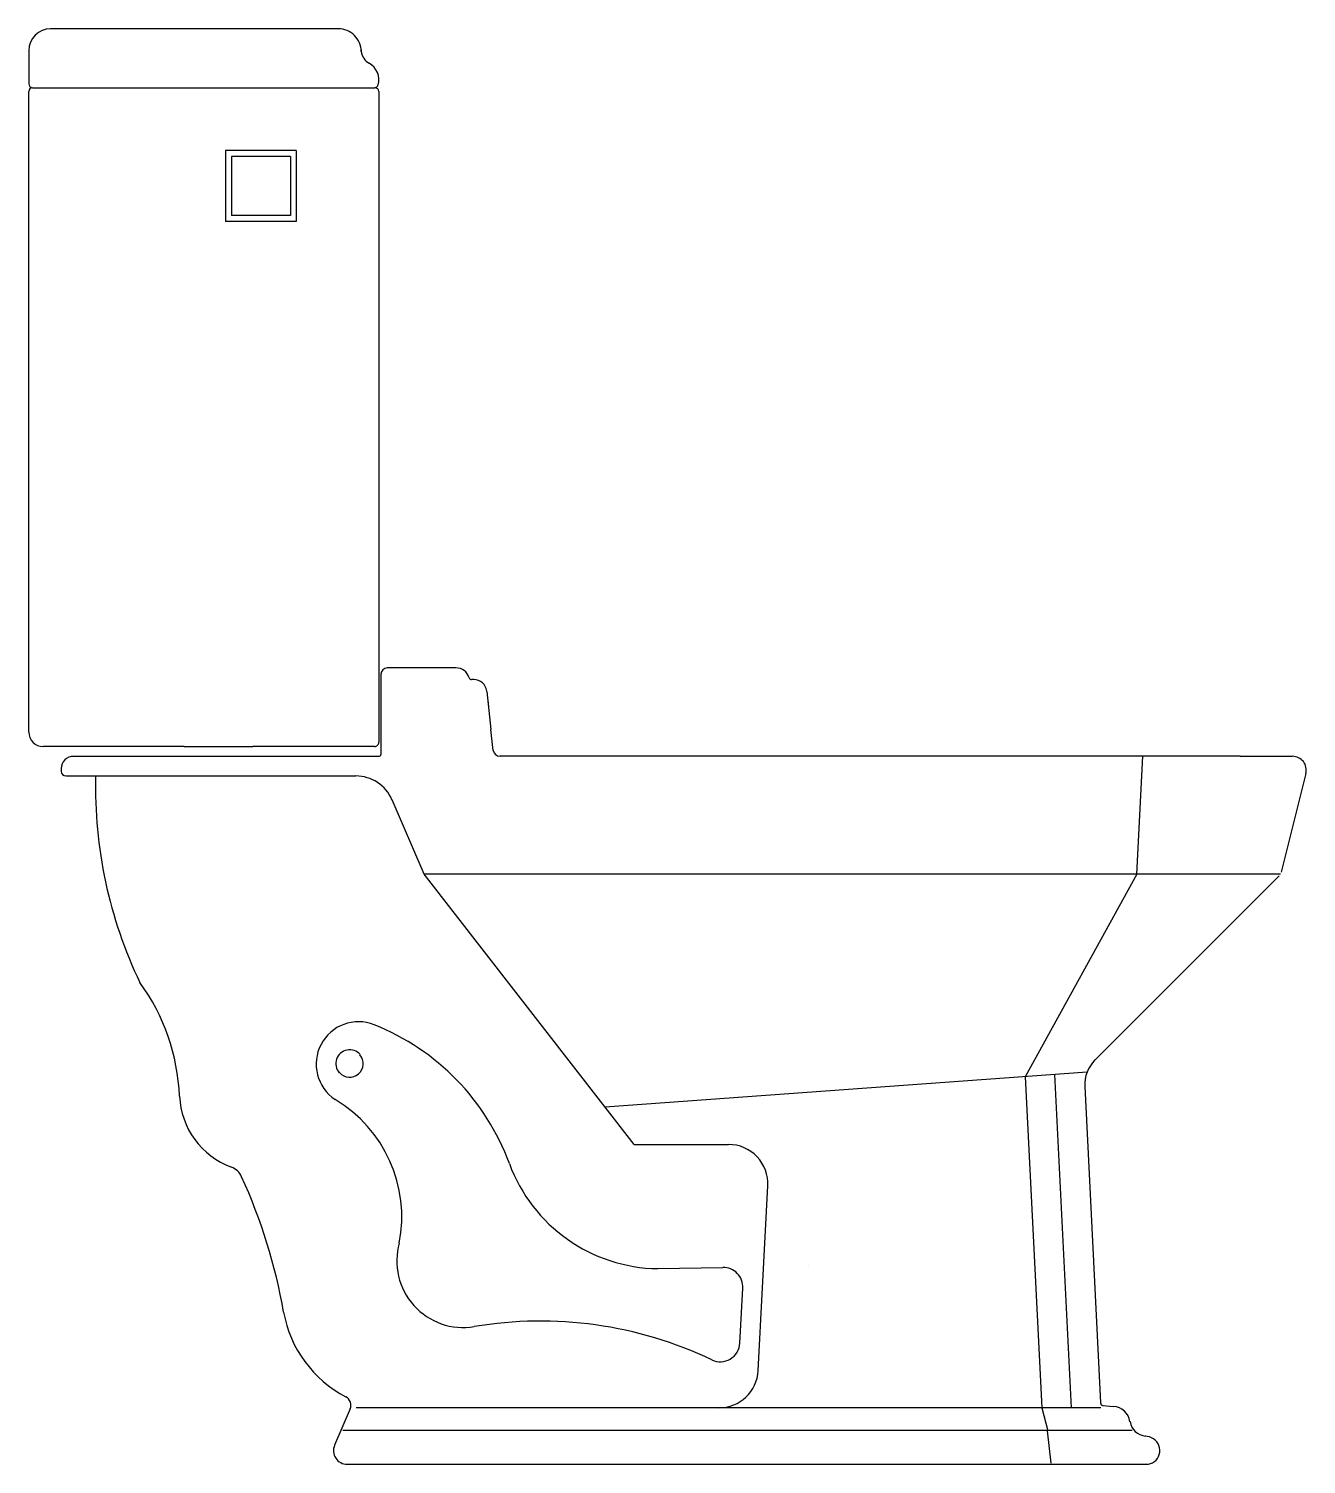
# Model space of a CAD drawing. Extents: x 797 to 1446, y 1370 to 2100.
import ezdxf

# ---------------------------------------------------------------- set-up
doc = ezdxf.new("R2010")
doc.units = 0
doc.header["$LTSCALE"] = 50
doc.layers.add('FINA', color=6, linetype='CONTINUOUS')
doc.layers.add('GROSSA', color=3, linetype='CONTINUOUS')

msp = doc.modelspace()

# ---------------------------------------------------------------- linework, layer by layer
at = {"layer": 'FINA', "color": 0, "linetype": 'CONTINUOUS'}
for p, q in [((1360.1, 1669.94), (1363.24, 1729.87)), ((997.85, 1669.94), (981.42, 1707.82)), ((1433.11, 1669.94), (997.85, 1669.94)), ((1104.49, 1532.49), (997.85, 1669.94)), ((1360.1, 1669.94), (1303.35, 1566.97)), ((1334.81, 1569.26), (1089.8, 1551.42)), ((1303.35, 1566.97), (1311.77, 1398.58)), ((1318.32, 1568.06), (1326.79, 1398.58)), ((1104.49, 1532.49), (1152.53, 1532.49)), ((1169.79, 1459.66), (1172.5, 1511.44)), ((1116.63, 1469.35), (1149.59, 1469.99)), ((1193.29, 1470.84), (1193.29, 1470.84)), ((1158.3, 1431.46), (1159.77, 1459.47)), ((1167.58, 1417.54), (1169.79, 1459.66)), ((1147.61, 1398.58), (963.19, 1398.58)), ((1341.77, 1398.58), (1147.61, 1398.58)), ((1311.77, 1398.58), (1314.83, 1386.88)), ((1357.79, 1387.02), (956.41, 1387.02)), ((1314.53, 1386.88), (1316.33, 1370.4))]:
    msp.add_line(p, q, dxfattribs=at)
for centre, radius, start, end in [((963.07, 1699.87), 20, 23.44954, 90), ((964.42, 1573.33), 21.56, 68.2341, 236.40222), ((927.52, 1480.92), 121.06, 20.22328, 68.23451), ((959.91, 1573.6), 7.06, 40.91839, 220.92037), ((959.91, 1573.6), 6.89, 220.91938, 40.91938), ((916.75, 1495.59), 69.65, 349.06817, 59.12595), ((1152.53, 1512.49), 20, 357, 90), ((1117.73, 1550.99), 81.65, 200.22334, 269.23437), ((1017.7, 1473.24), 33.83, 164.30861, 279.43215), ((1149.78, 1459.99), 10, 357, 91.11373), ((1056.87, 1240.32), 202.36, 64.49511, 99.56557), ((1148.31, 1431.98), 10, 244.49511, 357), ((1147.61, 1418.58), 20, 270, 357)]:
    msp.add_arc(centre, radius, start, end, dxfattribs=at)
at = {"layer": 'GROSSA', "color": 0, "linetype": 'CONTINUOUS'}
for p, q in [((954.13, 2099.87), (807.92, 2099.87)), ((796.71, 2088.66), (796.71, 2071.87)), ((965.73, 2089.12), (965.73, 2088.27)), ((974.74, 2073.82), (974.74, 2073.95)), ((796.71, 1742.23), (796.71, 2067.98)), ((798.71, 2069.87), (972.74, 2069.87)), ((974.74, 2067.87), (974.74, 1737.01)), ((932.74, 2037.87), (896.74, 2037.87)), ((896.74, 2037.87), (896.74, 2001.87)), ((932.74, 2037.87), (932.74, 2001.87)), ((899.74, 2034.87), (899.74, 2004.87)), ((929.74, 2034.87), (899.74, 2034.87)), ((929.74, 2034.87), (929.74, 2004.87)), ((932.74, 2001.87), (896.74, 2001.87)), ((929.74, 2004.87), (899.74, 2004.87)), ((1013.94, 1774.87), (979, 1774.87)), ((975.74, 1771.61), (975.74, 1730.88)), ((1020.64, 1769.79), (1020.64, 1769.79)), ((1023.07, 1768.88), (1021.93, 1768.88)), ((1029.6, 1762.79), (1031.73, 1743.46)), ((1030.07, 1758.39), (1030.47, 1754.87)), ((1031.61, 1744.57), (1031.61, 1744.57)), ((1032.91, 1732.91), (1031.73, 1743.46)), ((875.74, 1734.87), (804.07, 1734.87)), ((875.74, 1734.87), (910.74, 1734.87)), ((972.6, 1734.87), (910.74, 1734.87)), ((813.24, 1723.69), (813.24, 1722.29)), ((819.42, 1729.87), (974.74, 1729.87)), ((1070.61, 1729.87), (1036.31, 1729.87)), ((1412.62, 1729.87), (1070.61, 1729.87)), ((1412.62, 1729.87), (1439.28, 1729.87)), ((815.67, 1719.87), (963.07, 1719.87)), ((1446.07, 1721.17), (1433.51, 1670.94)), ((1432.46, 1669.09), (1338.86, 1575.48)), ((1333.64, 1561.94), (1341.68, 1401.04)), ((960.15, 1397.99), (952.23, 1379.64)), ((1342.91, 1399.77), (1348.21, 1399.33)), ((1364.55, 1384.21), (1364.31, 1384.23)), ((958.66, 1369.87), (1364.84, 1369.87))]:
    msp.add_line(p, q, dxfattribs=at)
for centre, radius, start, end in [((807.92, 2088.66), 11.21, 90.46984, 179.99839), ((954.13, 2088.27), 11.59, 359.99963, 90), ((973.47, 2089.12), 7.74, 186.22954, 241.49375), ((965.23, 2073.95), 9.51, 343.87907, 61.50045), ((798.6, 2067.98), 1.88, 91.00813, 179.99441), ((979, 1771.61), 3.25, 90.87225, 179.99651), ((1013.94, 1767.9), 6.97, 16.38491, 90), ((1021.94, 1770.25), 1.37, 196.40342, 268.01525), ((1023.08, 1762.36), 6.52, 6.33785, 90), ((804.07, 1742.23), 7.36, 180.00171, 269.99829), ((972.6, 1737.01), 2.14, 269.99784, 0.00217), ((974.73, 1730.88), 1.01, 270.47872, 0.00382), ((1036.31, 1733.29), 3.42, 186.33609, 270.367), ((819.42, 1723.69), 6.17, 89.99912, 180.00088), ((1439.28, 1722.87), 7, 345.96375, 90), ((815.67, 1722.29), 2.42, 180.00044, 270), ((1060.23, 1714.13), 229.56, 178.56812, 205.62063), ((767.27, 1552.47), 106.23, 2.49262, 35.9727), ((1351.5, 1562.83), 17.89, 135.00179, 182.86388), ((913.72, 1558.84), 40.36, 182.49239, 249.75007), ((896.55, 1512.29), 9.26, 24.41383, 69.74546), ((642.65, 1397.04), 288.09, 10.03743, 24.41416), ((985.77, 1457.78), 60.36, 190.03748, 242.54554), ((955.7, 1399.91), 4.84, 336.65878, 62.54617), ((1343.02, 1401.11), 1.34, 182.85361, 265.28107), ((1347.44, 1390.03), 9.33, 9.30025, 85.28094), ((1365.32, 1392.96), 8.78, 189.29992, 264.96699), ((1363.47, 1374.71), 9.55, 57.59369, 84.96602), ((1364.84, 1376.87), 7, 270, 57.59369), ((958.66, 1376.87), 7, 156.65896, 270)]:
    msp.add_arc(centre, radius, start, end, dxfattribs=at)
at = {"layer": 'GROSSA', "color": 0}
for centre, start, end in [((798.71, 2071.87), 180, 270), ((972.45, 2071.87), 270, 343.87907), ((972.74, 2067.87), 0, 90)]:
    msp.add_arc(centre, 2, start, end, dxfattribs=at)

doc.saveas('drawing.dxf')
